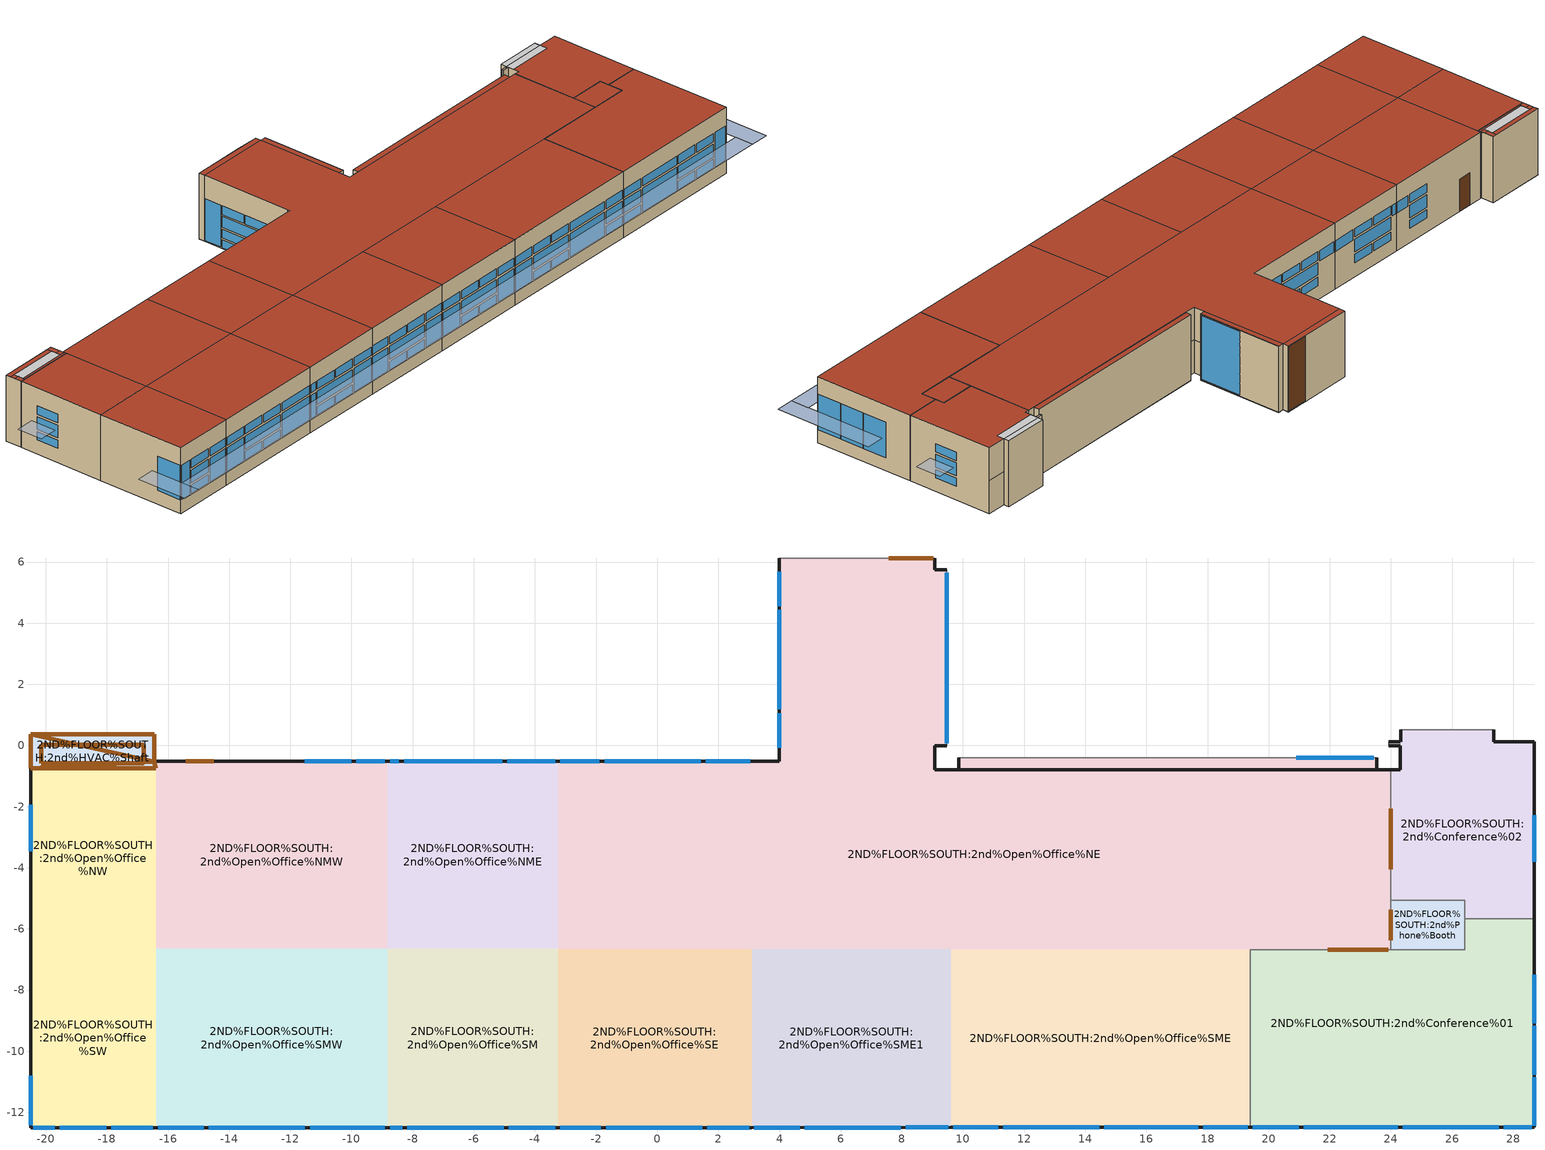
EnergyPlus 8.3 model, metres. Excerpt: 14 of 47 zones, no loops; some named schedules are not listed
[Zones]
2ND%FLOOR%SOUTH:2nd%HVAC%Shaft
 floor to 2nd%Plenvm:2nd%Plenvm%False (6): -16.41,-0.75 -20.49,-0.75 -20.49,0.36 -16.46,0.36 -16.46,-0.52 -16.41,-0.52 z4.78
 wall outside (63): -16.41,-0.52 -16.46,-0.52 -16.46,0.36 -20.49,0.36 -20.49,-0.75 z4.78:9.15
 wall to 2ND%FLOOR%SOUTH:2nd%Open%Office%NW (18): -20.49,-0.75 -16.41,-0.75 z4.78:9.15
 wall to 2ND%FLOOR%SOUTH:2nd%Open%Office%NMW (18): -16.41,-0.75 -16.41,-0.52 z4.78:9.15
 door inside (7): -16.46,-0.53 -20.49,0.36 -16.46,0.36 z4.78; -16.41,-0.75 -20.49,-0.75 -16.46,-0.53 z4.78; -16.46,-0.53 -20.49,-0.75 -20.49,0.36 z4.78; -20.15,-0.59 -16.8,-0.59 -16.8,0.02 -20.15,0.02 z9.15
 ceiling to 3RD%FLOOR%SHAFT:3rd%HVAC%Shaft (5): -20.15,-0.59 -16.8,-0.59 -16.8,0.02 -20.15,0.02 z9.15
 roof outside (roof_69): -16.8,-0.59 -16.46,-0.59 -16.46,-0.28 -16.8,-0.28 z9.15; -20.15,-0.75 -16.41,-0.75 -16.41,-0.59 -20.15,-0.59 z9.15; -20.49,-0.75 -20.15,-0.75 -20.15,-0.28 -20.49,-0.28 z9.15; -20.49,-0.28 -20.15,-0.28 -20.15,0.02 -20.49,0.02 z9.15; -20.49,0.02 -16.8,0.02 -16.8,0.36 -20.49,0.36 z9.15; -16.8,-0.28 -16.46,-0.28 -16.46,0.36 -16.8,0.36 z9.15
2ND%FLOOR%SOUTH:2nd%Open%Office%NE
 floor to 2nd%Plenvm:2nd%Plenvm%False (4): 23.99,-6.68 19.4,-6.68 -3.25,-6.65 -3.25,-0.52 3.99,-0.52 3.99,-0.45 9.08,-0.45 9.08,-0.79 23.99,-0.79 z4.78
 floor to 2nd%Plenvm:2nd%Plenvm%False (67): 23.53,-0.79 9.86,-0.79 9.86,-0.41 23.53,-0.41 z4.78
 floor to 2nd%Plenvm:2nd%Plenvm%North (4): 9.08,-0.45 3.99,-0.45 3.99,5.74 9.08,5.74 z4.78
 floor to 2nd%Plenvm:2nd%Plenvm%North (67): 9.47,-0.01 9.08,-0.01 9.08,5.74 9.47,5.74 z4.78; 9.07,5.74 4,5.74 4,6.13 9.07,6.13 z4.78
 wall outside (21): 9.86,-0.79 9.08,-0.79 9.08,-0.01 / 23.99,-0.79 23.53,-0.79 z4.78:6.96; 9.08,-0.79 9.08,-0.01 / 23.99,-0.79 23.53,-0.79 z6.96:9.14; 23.99,-0.79 9.86,-0.79 z9.14:9.15; 9.86,-0.79 9.08,-0.79 z6.96:9.15
 wall outside (extWall_45): 3.99,5.74 3.99,-0.34 z4.78:9.15
 wall outside (extWall_61): 3.99,-0.34 3.99,-0.52 -3.25,-0.52 z4.78:9.15
 wall outside (67): 9.08,-0.01 9.47,-0.01 / 9.47,5.74 9.08,5.74 / 9.07,5.74 9.07,6.13 / 4,6.13 4,5.74 / 23.53,-0.79 23.53,-0.41 / 9.86,-0.41 9.86,-0.79 z4.78:9.14
 wall to 2ND%FLOOR%SOUTH:2nd%Conference%01 (21): 19.4,-6.68 23.99,-6.68 z4.78:9.15
 wall to 2ND%FLOOR%SOUTH:2nd%Phone%Booth (21): 23.99,-6.68 23.99,-5.07 z4.78:9.15
 wall to 2ND%FLOOR%SOUTH:2nd%Conference%02 (21): 23.99,-5.07 23.99,-0.79 z4.78:9.15
 wall to 2ND%FLOOR%NORTH:2nd%Lobby (21): 9.47,-0.01 9.47,5.74 / 23.53,-0.41 9.86,-0.41 z4.78:9.14
 wall to 2ND%FLOOR%NORTH:2nd%Corridor (21): 9.07,6.13 7.57,6.13 z4.78:9.14
 wall to 2ND%FLOOR%NORTH:2nd%Conference%03 (21): 7.57,6.13 4,6.13 z4.78:9.14
 window (extWin_1001): 3.99,4.43 3.99,2.87 / 3.99,2.74 3.99,1.18 z5.49:6.06; 3.99,4.43 3.99,2.87 / 3.99,2.74 3.99,1.18 z7.04:7.61; 1.42,-0.52 -0.1,-0.52 / -0.27,-0.52 -1.72,-0.52 z5.71:6.26; 1.42,-0.52 -0.1,-0.52 / -0.27,-0.52 -1.72,-0.52 z7.41:7.96; -1.89,-0.52 -3.17,-0.52 z7.27:7.95
 window (extWin_1003): 3.99,4.43 3.99,1.18 z6.19:6.91; 3.99,4.43 3.99,1.18 z4.84:5.36; 3.99,5.68 3.99,4.56 / 3.99,1.05 3.99,-0.07 z4.84:7.61; 3.04,-0.52 1.59,-0.52 z7.27:7.96; 1.42,-0.52 -1.72,-0.52 z6.42:7.24
 window inside (1006): 9.47,0.07 9.47,5.65 z4.87:9.05; 23.44,-0.41 20.9,-0.41 z4.87:7.22
 door inside (25): 21.94,-6.68 23.92,-6.68 / 23.99,-6.38 23.99,-5.37 / 23.99,-4.06 23.99,-2.08 z5.08:7.51
 door inside (7): 9.03,6.13 7.57,6.13 z4.83:9.09
 ceiling to 3RD%FLOOR%LOWER:3rd%Lower%Lobby (67): 9.44,-0.01 9.47,-0.01 9.47,5.74 9.44,5.74 z9.14
 roof outside (roof_69): -3.25,-6.65 19.4,-6.68 23.99,-6.68 23.99,-0.79 9.08,-0.79 9.08,5.74 3.99,5.74 3.99,-0.52 -3.25,-0.52 z9.15
 roof outside (67): 9.08,-0.01 9.44,-0.01 9.44,5.74 9.08,5.74 z9.14; 4,5.74 9.07,5.74 9.07,6.13 4,6.13 z9.14; 9.86,-0.79 23.53,-0.79 23.53,-0.41 9.86,-0.41 z9.14
2ND%FLOOR%SOUTH:2nd%Conference%02
 floor to 2nd%Plenvm:2nd%Plenvm%False (4): 28.69,-5.68 26.41,-5.68 26.41,-5.07 23.99,-5.07 23.99,-0.79 24.31,-0.79 24.31,0.12 28.69,0.12 z4.78
 floor to 2nd%Plenvm:2nd%Plenvm%False (67): 27.37,0.12 24.31,0.12 24.31,0.51 27.37,0.51 z4.78
 wall outside (extWall_61): 28.69,-5.68 28.69,0.12 / 24.31,-0.79 23.99,-0.79 z4.78:9.15; 28.69,0.12 27.37,0.12 z4.78:6.96; 28.69,0.12 27.37,0.12 z6.96:9.14
 wall outside (21): 24.31,-0.01 24.31,-0.79 z4.78:6.96; 24.31,-0.01 24.31,-0.79 z6.96:9.15
 wall outside (67): 27.37,0.12 27.37,0.51 / 24.31,0.51 24.31,0.12 / 24.31,0.11 23.92,0.11 / 23.92,-0.01 24.31,-0.01 z4.78:9.14
 wall to 2ND%FLOOR%SOUTH:2nd%Phone%Booth (21): 23.99,-5.07 26.41,-5.07 26.41,-5.68 z4.78:9.15
 wall to 2ND%FLOOR%SOUTH:2nd%Conference%01 (21): 26.41,-5.68 28.69,-5.68 z4.78:9.15
 wall to 2ND%FLOOR%NORTH:2nd%Lobby (51): 27.37,0.51 24.31,0.51 z4.78:9.14
 wall to 2ND%FLOOR%NORTH:2nd%Lobby (21): 23.92,0.11 23.92,-0.01 z4.78:9.14
 window (extWin_1001): 28.69,-3.81 28.69,-2.28 z7.4:7.95
 window (1002): 28.69,-3.81 28.69,-2.28 z5.69:6.23
 window (extWin_1003): 28.69,-3.81 28.69,-2.28 z6.4:7.24
 ceiling to 3RD%FLOOR%LOWER:3rd%Lower%Lobby (5): 24.31,-0.38 27.35,-0.38 27.35,0.12 24.31,0.12 z9.15
 ceiling to 3RD%FLOOR%LOWER:3rd%Lower%Lobby (67): 24.31,0.12 27.35,0.12 27.35,0.51 24.31,0.51 z9.14
 roof outside (roof_69): 23.99,-5.07 26.41,-5.07 26.41,-5.68 28.69,-5.68 28.69,0.12 27.35,0.12 27.35,-0.38 24.31,-0.38 24.31,-0.79 23.99,-0.79 z9.15
2ND%FLOOR%SOUTH:2nd%Open%Office%SW
 floor to 2nd%Plenvm:2nd%Plenvm%False (4): -16.41,-12.51 -20.49,-12.51 -20.49,-6.63 -16.41,-6.64 z4.78
 wall outside (extWall_61): -20.49,-6.63 -20.49,-12.51 -16.41,-12.51 z4.78:9.15
 window (1002): -19.55,-12.51 -18.02,-12.51 z5.69:6.23
 window (extWin_1001): -19.55,-12.51 -18.02,-12.51 z7.4:7.95
 window (extWin_1003): -19.55,-12.51 -18.02,-12.51 z6.4:7.24; -20.41,-12.51 -19.71,-12.51 / -20.49,-10.81 -20.49,-12.43 z5.69:7.95; -17.85,-12.51 -16.49,-12.51 z7.41:7.95; -17.85,-12.51 -16.49,-12.51 z5.69:7.24
 roof outside (roof_69): -20.49,-12.51 -16.41,-12.51 -16.41,-6.64 -20.49,-6.63 z9.15
2ND%FLOOR%SOUTH:2nd%Open%Office%SMW
 floor to 2nd%Plenvm:2nd%Plenvm%False (4): -8.82,-12.51 -16.41,-12.51 -16.41,-6.64 -8.82,-6.64 z4.78
 wall outside (extWall_61): -16.41,-12.51 -8.82,-12.51 z4.78:9.15
 window (extWin_1001): -14.67,-12.51 -13.18,-12.51 / -13.01,-12.51 -11.52,-12.51 z7.4:7.95
 window (1002): -14.67,-12.51 -13.18,-12.51 / -13.01,-12.51 -11.52,-12.51 z5.69:6.23
 window (extWin_1003): -14.67,-12.51 -11.52,-12.51 z6.4:7.24; -16.32,-12.51 -14.84,-12.51 / -11.36,-12.51 -8.91,-12.51 z7.41:7.95; -16.32,-12.51 -14.84,-12.51 / -11.36,-12.51 -8.91,-12.51 z5.69:7.24
 roof outside (roof_69): -16.41,-12.51 -8.82,-12.51 -8.82,-6.64 -16.41,-6.64 z9.15
2ND%FLOOR%SOUTH:2nd%Open%Office%SM
 floor to 2nd%Plenvm:2nd%Plenvm%False (4): -3.25,-12.5 -8.82,-12.51 -8.82,-6.64 -3.25,-6.65 z4.78
 wall outside (extWall_61): -8.82,-12.51 -3.25,-12.5 z4.78:9.15
 window (extWin_1001): -8.17,-12.51 -6.68,-12.5 / -6.52,-12.5 -5.03,-12.5 z7.4:7.95
 window (1002): -8.17,-12.51 -6.68,-12.5 / -6.52,-12.5 -5.03,-12.5 z5.69:6.23
 window (extWin_1003): -8.17,-12.51 -5.03,-12.5 z6.4:7.24; -8.74,-12.51 -8.34,-12.51 / -4.86,-12.5 -3.33,-12.5 z7.41:7.95; -8.74,-12.51 -8.34,-12.51 / -4.86,-12.5 -3.33,-12.5 z5.69:7.24
 roof outside (roof_69): -8.82,-12.51 -3.25,-12.5 -3.25,-6.65 -8.82,-6.64 z9.15
2ND%FLOOR%SOUTH:2nd%Open%Office%SE
 floor to 2nd%Plenvm:2nd%Plenvm%False (4): 3.09,-12.5 -3.25,-12.5 -3.25,-6.65 3.09,-6.66 z4.78
 wall outside (extWall_61): -3.25,-12.5 3.09,-12.5 z4.78:9.15
 window (extWin_1001): -1.67,-12.5 -0.18,-12.5 / -0.02,-12.5 1.47,-12.5 z7.4:7.95
 window (1002): -1.67,-12.5 -0.18,-12.5 / -0.02,-12.5 1.47,-12.5 z5.69:6.23
 window (extWin_1003): -1.67,-12.5 1.47,-12.5 z6.4:7.24; -3.17,-12.5 -1.84,-12.5 / 1.64,-12.5 3,-12.5 z7.41:7.95; -3.17,-12.5 -1.84,-12.5 / 1.64,-12.5 3,-12.5 z5.69:7.24
 roof outside (roof_69): -3.25,-12.5 3.09,-12.5 3.09,-6.66 -3.25,-6.65 z9.15
2ND%FLOOR%SOUTH:2nd%Open%Office%SME1
 floor to 2nd%Plenvm:2nd%Plenvm%False (4): 9.61,-12.5 3.09,-12.5 3.09,-6.66 9.61,-6.67 z4.78
 wall outside (extWall_61): 3.09,-12.5 9.61,-12.5 z4.78:9.15
 window (extWin_1001): 4.82,-12.5 6.31,-12.5 / 6.48,-12.5 7.97,-12.5 z7.4:7.95
 window (1002): 4.82,-12.5 6.31,-12.5 / 6.48,-12.5 7.97,-12.5 z5.69:6.23
 window (extWin_1003): 4.82,-12.5 7.97,-12.5 z6.4:7.24; 3.17,-12.5 4.66,-12.5 / 8.13,-12.5 9.52,-12.5 z7.41:7.95; 3.17,-12.5 4.66,-12.5 / 8.13,-12.5 9.52,-12.5 z5.69:7.24
 roof outside (roof_69): 3.09,-12.5 9.61,-12.5 9.61,-6.67 3.09,-6.66 z9.15
2ND%FLOOR%SOUTH:2nd%Open%Office%SME
 floor to 2nd%Plenvm:2nd%Plenvm%False (4): 19.4,-12.49 9.61,-12.5 9.61,-6.67 19.4,-6.68 z4.78
 wall outside (extWall_61): 9.61,-12.5 19.4,-12.49 z4.78:9.15
 wall to 2ND%FLOOR%SOUTH:2nd%Conference%01 (21): 19.4,-12.49 19.4,-6.68 z4.78:9.15
 window (extWin_1001): 11.32,-12.49 12.81,-12.49 / 12.97,-12.49 14.46,-12.49 z7.4:7.95; 17.86,-12.49 19.32,-12.49 z7.41:7.95
 window (1002): 11.32,-12.49 12.81,-12.49 / 12.97,-12.49 14.46,-12.49 / 17.86,-12.49 19.32,-12.49 z5.69:6.23
 window (extWin_1003): 11.32,-12.49 14.46,-12.49 / 17.86,-12.49 19.32,-12.49 z6.4:7.24; 14.63,-12.49 17.69,-12.49 z7.4:7.95; 14.63,-12.49 17.69,-12.49 / 9.69,-12.5 11.15,-12.49 z5.69:7.24; 9.69,-12.5 11.15,-12.49 z7.41:7.95
 roof outside (roof_69): 9.61,-12.5 19.4,-12.49 19.4,-6.68 9.61,-6.67 z9.15
2ND%FLOOR%SOUTH:2nd%Conference%01
 floor to 2nd%Plenvm:2nd%Plenvm%False (4): 28.69,-12.48 19.4,-12.49 19.4,-6.68 26.41,-6.68 26.41,-5.68 28.69,-5.68 z4.78
 wall outside (extWall_61): 19.4,-12.49 28.69,-12.48 28.69,-5.68 z4.78:9.15
 wall to 2ND%FLOOR%SOUTH:2nd%Phone%Booth (21): 26.41,-5.68 26.41,-6.68 23.99,-6.68 z4.78:9.15
 window (1007): 24.38,-12.49 25.87,-12.49 / 26.04,-12.49 27.53,-12.48 / 21.15,-12.49 24.22,-12.49 z7.4:7.95; 24.38,-12.49 27.53,-12.48 / 19.49,-12.49 20.99,-12.49 z6.4:7.24; 24.38,-12.49 25.87,-12.49 / 26.04,-12.49 27.53,-12.48 / 19.49,-12.49 20.99,-12.49 z5.69:6.23; 27.69,-12.48 28.6,-12.48 z5.69:7.95; 19.49,-12.49 20.99,-12.49 z7.41:7.95; 21.15,-12.49 24.22,-12.49 z5.69:7.24
 window (extWin_1003): 28.69,-12.44 28.69,-10.85 / 28.69,-10.77 28.69,-9.17 / 28.69,-9.09 28.69,-7.5 z5.64:7.99
 roof outside (roof_69): 19.4,-12.49 28.69,-12.48 28.69,-5.68 26.41,-5.68 26.41,-6.68 19.4,-6.68 z9.15
2ND%FLOOR%SOUTH:2nd%Phone%Booth
 floor to 2nd%Plenvm:2nd%Plenvm%False (4): 26.41,-6.68 23.99,-6.68 23.99,-5.07 26.41,-5.07 z4.78
 roof outside (roof_69): 23.99,-6.68 26.41,-6.68 26.41,-5.07 23.99,-5.07 z9.15
2ND%FLOOR%SOUTH:2nd%Open%Office%NMW
 floor to 2nd%Plenvm:2nd%Plenvm%False (4): -8.82,-6.64 -16.41,-6.64 -16.41,-0.52 -8.82,-0.52 z4.78
 wall outside (extWall_61): -8.82,-0.52 -16.41,-0.52 z4.78:9.15
 window (extWin_1001): -10.01,-0.52 -11.53,-0.52 z7.41:7.96; -10.01,-0.52 -11.53,-0.52 z5.71:6.26; -8.91,-0.52 -9.84,-0.52 z7.26:7.95
 window (extWin_1003): -10.01,-0.52 -11.53,-0.52 z6.42:7.24
 door (57): -14.51,-0.52 -15.42,-0.52 z4.78:6.91
 roof outside (roof_69): -16.41,-6.64 -8.82,-6.64 -8.82,-0.52 -16.41,-0.52 z9.15
2ND%FLOOR%SOUTH:2nd%Open%Office%NME
 floor to 2nd%Plenvm:2nd%Plenvm%False (4): -3.25,-6.65 -8.82,-6.64 -8.82,-0.52 -3.25,-0.52 z4.78
 wall outside (extWall_61): -3.25,-0.52 -8.82,-0.52 z4.78:9.15
 window (extWin_1001): -6.76,-0.52 -8.28,-0.52 / -5.07,-0.52 -6.59,-0.52 z7.41:7.96; -6.76,-0.52 -8.28,-0.52 / -5.07,-0.52 -6.59,-0.52 z5.71:6.26; -8.45,-0.52 -8.74,-0.52 / -3.33,-0.52 -4.9,-0.52 z7.26:7.95
 window (extWin_1003): -5.07,-0.52 -8.28,-0.52 z6.42:7.24
 roof outside (roof_69): -8.82,-6.64 -3.25,-6.65 -3.25,-0.52 -8.82,-0.52 z9.15
2ND%FLOOR%SOUTH:2nd%Open%Office%NW
 floor to 2nd%Plenvm:2nd%Plenvm%False (4): -16.41,-6.64 -20.49,-6.63 -20.49,-0.75 -16.41,-0.75 z4.78
 wall outside (extWall_61): -20.49,-0.75 -20.49,-6.63 z4.78:9.15
 window (extWin_1001): -20.49,-1.93 -20.49,-3.46 z7.42:7.97
 window (1002): -20.49,-1.93 -20.49,-3.46 z5.71:6.26
 window (extWin_1003): -20.49,-1.93 -20.49,-3.46 z6.42:7.25
 roof outside (roof_69): -20.49,-6.63 -16.41,-6.64 -16.41,-0.75 -20.49,-0.75 z9.15
shading: 30.3,-3.88 29.07,-3.88 29.07,-2.2 30.3,-2.2 z7.13; -20.88,-14.13 -22.1,-14.13 -22.11,-10.73 -20.88,-10.73 z7.13; -20.88,-3.54 -22.1,-3.54 -22.1,-1.85 -20.88,-1.85 z7.13; 29.08,-14.1 -20.88,-14.13 -20.88,-12.9 29.08,-12.87 z7.13; 30.31,-14.1 29.08,-14.1 29.07,-7.46 30.3,-7.45 z7.13
[Building]
Building: North Axis {deg}=0; Terrain=Suburbs; Loads Convergence Tolerance Value=0.4; Temperature Convergence Tolerance Value {deltaC}=0.4; Solar Distribution=FullExterior; Maximum Number of Warmup Days=25; Minimum Number of Warmup Days=6
[Site:Location]
Phipps_CSL_Building: Latitude {deg}=40.5; Longitude {deg}=-80.22; Time Zone {hr}=-5; Elevation {m}=373
[SizingPeriod:DesignDay] Day of Month=15; Dry-Bulb Temperature Range Modifier Type=DefaultMultipliers; Humidity Condition Type=Wetbulb; Barometric Pressure {Pa}=96923.6; Wind Direction {deg}=0; Rain Indicator=No; Snow Indicator=No; Solar Model Indicator=ASHRAEClearSky; ASHRAE Clear Sky Optical Depth for Beam Irradiance (taub)=0; ASHRAE Clear Sky Optical Depth for Diffuse Irradiance (taud)=0
Name | Month | Day Type | Maximum Dry-Bulb Temperature {C} | Daily Dry-Bulb Temperature Range {deltaC} | Wetbulb or DewPoint at Maximum Dry-Bulb {C} | Wind Speed {m/s} | Daylight Saving Time Indicator | Sky Clearness
Summer Design Day in Phipps_CSL_Building | 7 | SummerDesignDay | 31.7 | 10.5 | 22.5 | 0 | Yes | 0.98
Winter Design Day in Phipps_CSL_Building | 1 | WinterDesignDay | -16.8 | 0 | -16.8 | 12.7 | No | 0
[Site:GroundTemperature:BuildingSurface]
14, 14, 14, 14, 14, 14, 14, 14, 14, 14, 14, 14
[Site:GroundTemperature:Deep]
14.89, 14.89, 14.89, 14.89, 14.89, 14.89, 14.89, 14.89, 14.89, 14.89, 14.89, 14.89
[Site:GroundReflectance]
0.2, 0.2, 0.2, 0.2, 0.2, 0.2, 0.2, 0.2, 0.2, 0.2, 0.2, 0.2
[Site:GroundReflectance:SnowModifier]
1, 1
[Material] Thermal Absorptance=0.9
Name | Roughness | Thickness {m} | Conductivity {W/m-K} | Density {kg/m3} | Specific Heat {J/kg-K} | Solar Absorptance | Visible Absorptance
3_1_10014 | Rough | 0.003 | 0.06 | 288 | 1380 | 0.7 | 0.7
3_2_10013 | Rough | 0.0381 | 0.38 | 1200 | 1000 | 0.7 | 0.7
5_1_10007 | Rough | 0.1397 | 1.311 | 2240 | 836.8 | 0.7 | 0.7
7_1_400 | Rough | 0.2 | 0.1 | 12 | 840 | 0.7 | 0.7
11_1_10005 | Rough | 0.5 | 0.36 | 1840 | 840 | 0.29 | 0.29
11_2_10006 | MediumRough | 0.0508 | 0.049 | 265 | 836.8 | 0.7 | 0.7
11_3_10007 | Rough | 0.0762 | 1.311 | 2240 | 836.8 | 0.7 | 0.7
11_4_10006 | MediumRough | 0.0254 | 0.049 | 265 | 836.8 | 0.7 | 0.7
11_5_10007 | Rough | 0.2032 | 1.311 | 2240 | 836.8 | 0.7 | 0.7
13_5_10001 | Smooth | 0.0159 | 0.16 | 784.9 | 830 | 0.92 | 0.92
19_1_10004 | Rough | 0.0254 | 0.11 | 544.62 | 1210 | 0.78 | 0.78
15_3_10006 | MediumRough | 0.0787 | 0.049 | 265 | 836.8 | 0.7 | 0.7
15_4_10008 | Smooth | 0.0159 | 0.14 | 784.9 | 830 | 0.92 | 0.92
15_5_10009 | MediumRough | 0.2032 | 0.039 | 48.1 | 1380 | 0.7 | 0.7
17_1_10001 | Smooth | 0.0254 | 0.16 | 784.9 | 830 | 0.92 | 0.92
17_2_10002 | Rough | 0.0254 | 0.063 | 240 | 1260 | 0.6 | 0.6
21_2_10002 | Rough | 0.0762 | 0.063 | 240 | 1260 | 0.6 | 0.6
25_1_108 | Rough | 0.035 | 0.19 | 700 | 2390 | 0.5 | 0.5
47_6_10010 | Smooth | 0.019 | 0.12 | 544 | 1210 | 0.92 | 0.92
51_1_10017 | Rough | 0.0254 | 0.14 | 650 | 2000 | 0.7 | 0.7
51_2_10012 | Rough | 0.0762 | 0.03 | 43 | 1210 | 0.7 | 0.7
51_3_10001 | Smooth | 0.015 | 0.16 | 784.9 | 830 | 0.92 | 0.92
51_5_10009 | MediumRough | 0.101 | 0.039 | 48.1 | 1380 | 0.7 | 0.7
51_6_10007 | Rough | 0.139 | 1.311 | 2240 | 836.8 | 0.7 | 0.7
55_3_10007 | Rough | 0.4572 | 1.311 | 2240 | 836.8 | 0.7 | 0.7
69_2_10018 | Rough | 0.05 | 0.15 | 25 | 1200 | 0.7 | 0.7
69_3_10012 | Rough | 0.203 | 0.03 | 43 | 1210 | 0.7 | 0.7
73_1_10020 | Rough | 0.05 | 0.85 | 1650 | 840 | 0.6 | 0.6
73_2_10019 | Rough | 0.152 | 1.18 | 1270 | 1000 | 0.7 | 0.7
[Material:NoMass] Roughness=Rough; Thermal Absorptance=0.9; Solar Absorptance=0.7; Visible Absorptance=0.7
Name | Thermal Resistance {m2-K/W}
18_RVAL_2; 51_RVAL_4; 61_RVAL_2; 63_RVAL_2 | 0.15
45_RVAL_4 | 0.18
67_RVAL_1 | 999
[Material:RoofVegetation]
69_1_10024: Height of Plants {m}=0.1; Leaf Area Index=5; Leaf Reflectivity=0.22; Leaf Emissivity=0.95; Minimum Stomatal Resistance {s/m}=100; Soil Layer=Green Roof Soil; Roughness=Rough; Thickness {m}=0.203; Conductivity of Dry Soil {W/m-K}=0.99; Density of Dry Soil {kg/m3}=1270; Specific Heat of Dry Soil {J/kg-K}=1000; Thermal Absorptance=0.9; Solar Absorptance=0.7; Visible Absorptance=0.7; Saturation Volumetric Moisture Content of the Soil Layer=0.5; Residual Volumetric Moisture Content of the Soil Layer=0.01; Initial Volumetric Moisture Content of the Soil Layer=0.15
[WindowMaterial:Glazing] Optical Data Type=SpectralAverage; Infrared Transmittance at Normal Incidence=0; Dirt Correction Factor for Solar and Visible Transmittance=1
Name | Thickness {m} | Solar Transmittance at Normal Incidence | Front Side Solar Reflectance at Normal Incidence | Back Side Solar Reflectance at Normal Incidence | Visible Transmittance at Normal Incidence | Front Side Visible Reflectance at Normal Incidence | Back Side Visible Reflectance at Normal Incidence | Front Side Infrared Hemispherical Emissivity | Back Side Infrared Hemispherical Emissivity | Conductivity {W/m-K}
2 | 0.003 | 0.837 | 0.075 | 0.075 | 0.898 | 0.081 | 0.081 | 0.84 | 0.84 | 0.9
38 | 0.003 | 0.74 | 0.09 | 0.1 | 0.82 | 0.11 | 0.12 | 0.84 | 0.2 | 0.9
40 | 0.003 | 0.63 | 0.19 | 0.22 | 0.85 | 0.056 | 0.079 | 0.84 | 0.1 | 0.9
49 | 0.00051 | 0.656 | 0.249 | 0.227 | 0.868 | 0.064 | 0.06 | 0.136 | 0.72 | 0.14
[WindowMaterial:Gas]
Name | Gas Type | Thickness {m}
1002 | Air | 0.013
1005 | Krypton | 0.003
1007 | Krypton | 0.008
1024 | Krypton | 0.02
[Construction]
4: 3_2_10013, 3_1_10014
5; 6: 5_1_10007
7: 7_1_400
extWall_61: 19_1_10004, 61_RVAL_2, 15_3_10006, 15_4_10008, 15_5_10009, 13_5_10001
18: 13_5_10001, 18_RVAL_2, 17_2_10002, 17_1_10001
21: 13_5_10001, 21_2_10002, 13_5_10001
25: 25_1_108
extWall_45: 11_3_10007, 11_4_10006, 11_5_10007, 45_RVAL_4, 13_5_10001
51: 51_1_10017, 51_2_10012, 51_3_10001, 51_RVAL_4, 51_5_10009, 51_6_10007
57: 11_1_10005, 11_2_10006, 55_3_10007, 21_2_10002, 13_5_10001
63: 19_1_10004, 63_RVAL_2, 15_3_10006, 15_4_10008, 15_5_10009, 47_6_10010
67: 67_RVAL_1
roof_69: 69_1_10024, 69_2_10018, 69_3_10012, 51_6_10007
73: 73_1_10020, 73_2_10019, 69_2_10018, 69_3_10012, 51_6_10007
extWin_1001; 1002: 2, 1007, 49, 1005, 49, 1007, 2
extWin_1003; 1006: 40, 1024, 2
1007: 38, 1002, 2
[WindowProperty:FrameAndDivider] Frame Outside Projection {m}=0; Frame Inside Projection {m}=0; Frame Conductance {W/m2-K}=9.5; Ratio of Frame-Edge Glass Conductance to Center-Of-Glass Conductance=1; Frame Solar Absorptance=0.5; Frame Visible Absorptance=0.5; Frame Thermal Hemispherical Emissivity=0.9; Divider Type=DividedLite; Divider Outside Projection {m}=0; Divider Inside Projection {m}=0; Ratio of Divider-Edge Glass Conductance to Center-Of-Glass Conductance=1; Divider Thermal Hemispherical Emissivity=0.9; Outside Reveal Solar Absorptance=0.5; Inside Sill Depth {m}=0; Inside Sill Solar Absorptance=0.5; Inside Reveal Depth {m}=0; Inside Reveal Solar Absorptance=0.5
Name | Frame Width {m} | Divider Width {m} | Number of Horizontal Dividers | Number of Vertical Dividers | Divider Conductance {W/m2-K} | Divider Solar Absorptance | Divider Visible Absorptance
4 | 0.04 | 0.02 | 1 | 1 | 9.5 | 0.5 | 0.5
5 | 0.0635 | 0 | 0 | 0 | 0 | 0 | 0
6 | 0.0625 | 0 | 0 | 0 | 0 | 0 | 0
[Zone] Type=1; Multiplier=1; Ceiling Height {m}=Autocalculate; Floor Area {m2}=autocalculate; Zone Inside Convection Algorithm=TARP
Name | Volume {m3}
2ND%FLOOR%SOUTH:2nd%HVAC%Shaft | 18.9821
2ND%FLOOR%SOUTH:2nd%Open%Office%NE | 885.768
2ND%FLOOR%SOUTH:2nd%Conference%02 | 115.595
2ND%FLOOR%SOUTH:2nd%Open%Office%SW | 103.86
2ND%FLOOR%SOUTH:2nd%Open%Office%SMW | 192.615
2ND%FLOOR%SOUTH:2nd%Open%Office%SM | 141.175
2ND%FLOOR%SOUTH:2nd%Open%Office%SE | 160.363
2ND%FLOOR%SOUTH:2nd%Conference%01 | 243.261
2ND%FLOOR%SOUTH:2nd%Phone%Booth | 16.8982
2ND%FLOOR%SOUTH:2nd%Open%Office%NMW | 200.774
2ND%FLOOR%SOUTH:2nd%Open%Office%NME | 147.626
2ND%FLOOR%SOUTH:2nd%Open%Office%NW | 103.965
2ND%FLOOR%SOUTH:2nd%Open%Office%SME1 | 164.526
2ND%FLOOR%SOUTH:2nd%Open%Office%SME | 246.753
[InternalMass] Construction=73
Name | Zone | Surface Area {m2}
2ND%FLOOR%SOUTH:2nd%Open%Office%NE Internal mass | 2ND%FLOOR%SOUTH:2nd%Open%Office%NE | 29.4724
2ND%FLOOR%SOUTH:2nd%Open%Office%SME Internal mass | 2ND%FLOOR%SOUTH:2nd%Open%Office%SME | 47.3355
[RoomAirModelType] Room-Air Modeling Type=UnderFloorAirDistributionExterior; Air Temperature Coupling Strategy=Direct
Name | Zone
2ND%FLOOR%SOUTH:2nd%Conference%02 Air Model | 2ND%FLOOR%SOUTH:2nd%Conference%02
2ND%FLOOR%SOUTH:2nd%Conference%01 Air Model | 2ND%FLOOR%SOUTH:2nd%Conference%01
2ND%FLOOR%SOUTH:2nd%Open%Office%NE Air Model | 2ND%FLOOR%SOUTH:2nd%Open%Office%NE
2ND%FLOOR%SOUTH:2nd%Open%Office%NME Air Model | 2ND%FLOOR%SOUTH:2nd%Open%Office%NME
2ND%FLOOR%SOUTH:2nd%Open%Office%NMW Air Model | 2ND%FLOOR%SOUTH:2nd%Open%Office%NMW
2ND%FLOOR%SOUTH:2nd%Open%Office%NW Air Model | 2ND%FLOOR%SOUTH:2nd%Open%Office%NW
2ND%FLOOR%SOUTH:2nd%Open%Office%SE Air Model | 2ND%FLOOR%SOUTH:2nd%Open%Office%SE
2ND%FLOOR%SOUTH:2nd%Open%Office%SME Air Model | 2ND%FLOOR%SOUTH:2nd%Open%Office%SME
2ND%FLOOR%SOUTH:2nd%Open%Office%SM Air Model | 2ND%FLOOR%SOUTH:2nd%Open%Office%SM
2ND%FLOOR%SOUTH:2nd%Open%Office%SMW Air Model | 2ND%FLOOR%SOUTH:2nd%Open%Office%SMW
2ND%FLOOR%SOUTH:2nd%Open%Office%SW Air Model | 2ND%FLOOR%SOUTH:2nd%Open%Office%SW
2ND%FLOOR%SOUTH:2nd%Open%Office%SME1 Air Model | 2ND%FLOOR%SOUTH:2nd%Open%Office%SME1
[RoomAirSettings:UnderFloorAirDistributionExterior] Number of Diffusers per Zone=autocalculate; Power per Plume {W}=autocalculate; Design Effective Area of Diffuser {m2}=autocalculate; Diffuser Slot Angle from Vertical {deg}=15; Thermostat Height {m}=1.2; Comfort Height {m}=1.1; Temperature Difference Threshold for Reporting {deltaC}=0.4; Floor Diffuser Type=LinearBarGrille; Transition Height {m}=1.7; Coefficient A in formula Kc = A*Gamma**B + C + D*Gamma + E*Gamma**2=autocalculate; Coefficient B in formula Kc = A*Gamma**B + C + D*Gamma + E*Gamma**2=autocalculate; Coefficient C in formula Kc = A*Gamma**B + C + D*Gamma + E*Gamma**2=autocalculate; Coefficient D in formula Kc = A*Gamma**B + C + D*Gamma + E*Gamma**2=autocalculate; Coefficient E in formula Kc = A*Gamma**B + C + D*Gamma + E*Gamma**2=autocalculate
2ND%FLOOR%SOUTH:2nd%Conference%02; 2ND%FLOOR%SOUTH:2nd%Conference%01; 2ND%FLOOR%SOUTH:2nd%Open%Office%NE; 2ND%FLOOR%SOUTH:2nd%Open%Office%NME; 2ND%FLOOR%SOUTH:2nd%Open%Office%NMW; 2ND%FLOOR%SOUTH:2nd%Open%Office%NW; 2ND%FLOOR%SOUTH:2nd%Open%Office%SE; 2ND%FLOOR%SOUTH:2nd%Open%Office%SME; 2ND%FLOOR%SOUTH:2nd%Open%Office%SM; 2ND%FLOOR%SOUTH:2nd%Open%Office%SMW; 2ND%FLOOR%SOUTH:2nd%Open%Office%SW; 2ND%FLOOR%SOUTH:2nd%Open%Office%SME1
[People] Number of People Calculation Method=People; Fraction Radiant=0.3; Sensible Heat Fraction=AUTOCALCULATE; Activity Level Schedule=Activity Schedule; Carbon Dioxide Generation Rate {m3/s-W}=3.82E-8; Enable ASHRAE 55 Comfort Warnings=No; Mean Radiant Temperature Calculation Type=ZoneAveraged; Work Efficiency Schedule=Work efficiency; Clothing Insulation Calculation Method=ClothingInsulationSchedule; Clothing Insulation Schedule=Clothing Schedule; Air Velocity Schedule=AirVelocitySchedule
Name | Zone or ZoneList | Number of People Schedule | Number of People
People 2ND%FLOOR%SOUTH:2nd%HVAC%Shaft | 2ND%FLOOR%SOUTH:2nd%HVAC%Shaft | alwaysZero | 0
People 2ND%FLOOR%SOUTH:2nd%Open%Office%NE | 2ND%FLOOR%SOUTH:2nd%Open%Office%NE | researchOpenPeople | 2.04644
People 2ND%FLOOR%SOUTH:2nd%Conference%02 | 2ND%FLOOR%SOUTH:2nd%Conference%02 | researchOpenPeople | 0.801198
People 2ND%FLOOR%SOUTH:2nd%Open%Office%SW | 2ND%FLOOR%SOUTH:2nd%Open%Office%SW | researchOpenPeople | 0.240034
People 2ND%FLOOR%SOUTH:2nd%Open%Office%SMW | 2ND%FLOOR%SOUTH:2nd%Open%Office%SMW | researchOpenPeople | 0.445158
People 2ND%FLOOR%SOUTH:2nd%Open%Office%SM | 2ND%FLOOR%SOUTH:2nd%Open%Office%SM | researchOpenPeople | 0.326272
People 2ND%FLOOR%SOUTH:2nd%Open%Office%SE | 2ND%FLOOR%SOUTH:2nd%Open%Office%SE | researchOpenPeople | 0.370618
People 2ND%FLOOR%SOUTH:2nd%Open%Office%SME | 2ND%FLOOR%SOUTH:2nd%Open%Office%SME | researchOpenPeople | 0.570276
People 2ND%FLOOR%SOUTH:2nd%Conference%01 | 2ND%FLOOR%SOUTH:2nd%Conference%01 | researchOpenPeople | 1.68662
People 2ND%FLOOR%SOUTH:2nd%Phone%Booth | 2ND%FLOOR%SOUTH:2nd%Phone%Booth | alwaysZero | 0.039054
People 2ND%FLOOR%SOUTH:2nd%Open%Office%NMW | 2ND%FLOOR%SOUTH:2nd%Open%Office%NMW | researchOpenPeople | 0.464014
People 2ND%FLOOR%SOUTH:2nd%Open%Office%NME | 2ND%FLOOR%SOUTH:2nd%Open%Office%NME | researchOpenPeople | 0.341181
People 2ND%FLOOR%SOUTH:2nd%Open%Office%NW | 2ND%FLOOR%SOUTH:2nd%Open%Office%NW | researchOpenPeople | 0.240276
People 2ND%FLOOR%SOUTH:2nd%Open%Office%SME1 | 2ND%FLOOR%SOUTH:2nd%Open%Office%SME1 | researchOpenPeople | 0.380239
[Lights] Design Level Calculation Method=Watts/Area; Return Air Fraction=0; Fraction Radiant=0.42; Fraction Visible=0.18; Fraction Replaceable=1
Name | Zone or ZoneList | Schedule | Lighting Level {W} | Watts per Zone Floor Area {W/m2}
2ND%FLOOR%SOUTH:2nd%Open%Office%NE General lighting | 2ND%FLOOR%SOUTH:2nd%Open%Office%NE | pythonInteriorLighting | 2455.73 | 4.652
2ND%FLOOR%SOUTH:2nd%Conference%02 General lighting | 2ND%FLOOR%SOUTH:2nd%Conference%02 | weekdayOn | 400.599 | 5.478
2ND%FLOOR%SOUTH:2nd%Open%Office%SW General lighting | 2ND%FLOOR%SOUTH:2nd%Open%Office%SW | pythonInteriorLighting | 288.0408 | 4.652
2ND%FLOOR%SOUTH:2nd%Open%Office%SMW General lighting | 2ND%FLOOR%SOUTH:2nd%Open%Office%SMW | pythonInteriorLighting | 534.1896 | 4.652
2ND%FLOOR%SOUTH:2nd%Open%Office%SM General lighting | 2ND%FLOOR%SOUTH:2nd%Open%Office%SM | pythonInteriorLighting | 391.5264 | 4.652
2ND%FLOOR%SOUTH:2nd%Open%Office%SE General lighting | 2ND%FLOOR%SOUTH:2nd%Open%Office%SE | pythonInteriorLighting | 444.7416 | 4.652
2ND%FLOOR%SOUTH:2nd%Open%Office%SME General lighting | 2ND%FLOOR%SOUTH:2nd%Open%Office%SME | pythonInteriorLighting | 684.3312 | 4.652
2ND%FLOOR%SOUTH:2nd%Conference%01 General lighting | 2ND%FLOOR%SOUTH:2nd%Conference%01 | weekdayOn | 843.309 | 5.478
2ND%FLOOR%SOUTH:2nd%Phone%Booth General lighting | 2ND%FLOOR%SOUTH:2nd%Phone%Booth | 1096 | 54.6756 | 5.203
2ND%FLOOR%SOUTH:2nd%Open%Office%NMW General lighting | 2ND%FLOOR%SOUTH:2nd%Open%Office%NMW | pythonInteriorLighting | 556.8168 | 4.652
2ND%FLOOR%SOUTH:2nd%Open%Office%NME General lighting | 2ND%FLOOR%SOUTH:2nd%Open%Office%NME | pythonInteriorLighting | 409.4172 | 4.652
2ND%FLOOR%SOUTH:2nd%Open%Office%NW General lighting | 2ND%FLOOR%SOUTH:2nd%Open%Office%NW | pythonInteriorLighting | 288.3312 | 4.652
2ND%FLOOR%SOUTH:2nd%Open%Office%SME1 General lighting | 2ND%FLOOR%SOUTH:2nd%Open%Office%SME1 | pythonInteriorLighting | 456.2868 | 4.652
[ElectricEquipment] Schedule=pythonInteriorEquipment; Design Level Calculation Method=Watts/Area; Fraction Latent=0; Fraction Radiant=0.2; Fraction Lost=0
Name | Zone or ZoneList | Design Level {W} | Watts per Zone Floor Area {W/m2}
2ND%FLOOR%SOUTH:2nd%Open%Office%NE Equipment 1 | 2ND%FLOOR%SOUTH:2nd%Open%Office%NE | 3683.59 | 5.267
2ND%FLOOR%SOUTH:2nd%Conference%02 Equipment 1 | 2ND%FLOOR%SOUTH:2nd%Conference%02 | 293.7726 | 3.318
2ND%FLOOR%SOUTH:2nd%Open%Office%SW Equipment 1 | 2ND%FLOOR%SOUTH:2nd%Open%Office%SW | 432.0612 | 5.267
2ND%FLOOR%SOUTH:2nd%Open%Office%SMW Equipment 1 | 2ND%FLOOR%SOUTH:2nd%Open%Office%SMW | 801.2844 | 5.267
2ND%FLOOR%SOUTH:2nd%Open%Office%SM Equipment 1 | 2ND%FLOOR%SOUTH:2nd%Open%Office%SM | 587.2896 | 5.267
2ND%FLOOR%SOUTH:2nd%Open%Office%SE Equipment 1 | 2ND%FLOOR%SOUTH:2nd%Open%Office%SE | 667.1124 | 5.267
2ND%FLOOR%SOUTH:2nd%Open%Office%SME Equipment 1 | 2ND%FLOOR%SOUTH:2nd%Open%Office%SME | 1026.5 | 5.267
2ND%FLOOR%SOUTH:2nd%Conference%01 Equipment 1 | 2ND%FLOOR%SOUTH:2nd%Conference%01 | 618.4266 | 3.318
2ND%FLOOR%SOUTH:2nd%Open%Office%NMW Equipment 1 | 2ND%FLOOR%SOUTH:2nd%Open%Office%NMW | 835.2252 | 5.267
2ND%FLOOR%SOUTH:2nd%Open%Office%NME Equipment 1 | 2ND%FLOOR%SOUTH:2nd%Open%Office%NME | 614.1258 | 5.267
2ND%FLOOR%SOUTH:2nd%Open%Office%NW Equipment 1 | 2ND%FLOOR%SOUTH:2nd%Open%Office%NW | 432.4968 | 5.267
2ND%FLOOR%SOUTH:2nd%Open%Office%SME1 Equipment 1 | 2ND%FLOOR%SOUTH:2nd%Open%Office%SME1 | 684.4302 | 5.267
[Daylighting:Controls] Total Daylighting Reference Points=1; Z-Coordinate of First Reference Point {m}=5.578; Z-Coordinate of Second Reference Point {m}=0.8; Fraction of Zone Controlled by First Reference Point=1; Fraction of Zone Controlled by Second Reference Point=0; Illuminance Setpoint at Second Reference Point {lux}=300; Lighting Control Type=1; Glare Calculation Azimuth Angle of View Direction Clockwise from Zone y-Axis {deg}=0; Maximum Allowable Discomfort Glare Index=22; Minimum Input Power Fraction for Continuous Dimming Control=0.1; Minimum Light Output Fraction for Continuous Dimming Control=0.1; Number of Stepped Control Steps=0; Probability Lighting will be Reset When Needed in Manual Stepped Control=1
Name | X-Coordinate of First Reference Point {m} | Y-Coordinate of First Reference Point {m} | Illuminance Setpoint at First Reference Point {lux}
2ND%FLOOR%SOUTH:2nd%Open%Office%NE | 14.49 | -3.235 | 500
2ND%FLOOR%SOUTH:2nd%Conference%02 | 26.998 | -1.974 | 300
2ND%FLOOR%SOUTH:2nd%Open%Office%SW | -17.949 | -9.071 | 500
2ND%FLOOR%SOUTH:2nd%Open%Office%SMW | -12.114 | -9.073 | 500
2ND%FLOOR%SOUTH:2nd%Open%Office%SM | -5.536 | -9.075 | 500
2ND%FLOOR%SOUTH:2nd%Open%Office%SE | 0.419 | -9.077 | 500
2ND%FLOOR%SOUTH:2nd%Conference%01 | 23.407 | -9.083 | 300
2ND%FLOOR%SOUTH:2nd%Phone%Booth | 25.7 | -5.372 | 500
2ND%FLOOR%SOUTH:2nd%Open%Office%NMW | -12.114 | -3.084 | 500
2ND%FLOOR%SOUTH:2nd%Open%Office%NME | -5.536 | -3.087 | 500
2ND%FLOOR%SOUTH:2nd%Open%Office%NW | -17.949 | -3.192 | 500
2ND%FLOOR%SOUTH:2nd%Open%Office%SME1 | 6.847 | -9.078 | 500
2ND%FLOOR%SOUTH:2nd%Open%Office%SME | 15.004 | -9.08 | 500
[ZoneInfiltration:DesignFlowRate] Schedule=On; Design Flow Rate Calculation Method=Flow/zone; Constant Term Coefficient=1; Temperature Term Coefficient=0; Velocity Term Coefficient=0; Velocity Squared Term Coefficient=0
Name | Zone or ZoneList | Design Flow Rate {m3/s}
2ND%FLOOR%SOUTH:2nd%HVAC%Shaft Infiltration | 2ND%FLOOR%SOUTH:2nd%HVAC%Shaft | 0.001582
2ND%FLOOR%SOUTH:2nd%Open%Office%NE Infiltration | 2ND%FLOOR%SOUTH:2nd%Open%Office%NE | 0.073814
2ND%FLOOR%SOUTH:2nd%Conference%02 Infiltration | 2ND%FLOOR%SOUTH:2nd%Conference%02 | 0.009633
2ND%FLOOR%SOUTH:2nd%Open%Office%SW Infiltration | 2ND%FLOOR%SOUTH:2nd%Open%Office%SW | 0.008655
2ND%FLOOR%SOUTH:2nd%Open%Office%SMW Infiltration | 2ND%FLOOR%SOUTH:2nd%Open%Office%SMW | 0.016051
2ND%FLOOR%SOUTH:2nd%Open%Office%SM Infiltration | 2ND%FLOOR%SOUTH:2nd%Open%Office%SM | 0.011765
2ND%FLOOR%SOUTH:2nd%Open%Office%SE Infiltration | 2ND%FLOOR%SOUTH:2nd%Open%Office%SE | 0.013364
2ND%FLOOR%SOUTH:2nd%Conference%01 Infiltration | 2ND%FLOOR%SOUTH:2nd%Conference%01 | 0.020272
2ND%FLOOR%SOUTH:2nd%Phone%Booth Infiltration | 2ND%FLOOR%SOUTH:2nd%Phone%Booth | 0.001408
2ND%FLOOR%SOUTH:2nd%Open%Office%NMW Infiltration | 2ND%FLOOR%SOUTH:2nd%Open%Office%NMW | 0.016731
2ND%FLOOR%SOUTH:2nd%Open%Office%NME Infiltration | 2ND%FLOOR%SOUTH:2nd%Open%Office%NME | 0.012302
2ND%FLOOR%SOUTH:2nd%Open%Office%NW Infiltration | 2ND%FLOOR%SOUTH:2nd%Open%Office%NW | 0.008664
2ND%FLOOR%SOUTH:2nd%Open%Office%SME1 Infiltration | 2ND%FLOOR%SOUTH:2nd%Open%Office%SME1 | 0.01371
2ND%FLOOR%SOUTH:2nd%Open%Office%SME Infiltration | 2ND%FLOOR%SOUTH:2nd%Open%Office%SME | 0.020563
[Exterior:Lights]
Exterior Facade Lighting: Schedule=calibratedExteriorLighting; Design Level {W}=2560; Control Option=ScheduleNameOnly
[Exterior:FuelEquipment]
ExteriorEquipment: Fuel Use Type=Electricity; Schedule=calibratedExteriorEquipment; Design Level {W}=1134.8
[GroundHeatExchanger:Vertical]
Vertical Ground Heat Exchanger_1: Design Flow Rate {m3/s}=0.0028; Number of Bore Holes=14; Bore Hole Length {m}=155.45; Bore Hole Radius {m}=0.073; Ground Thermal Conductivity {W/m-K}=2.86; Ground Thermal Heat Capacity {J/m3-K}=2250000; Ground Temperature {C}=12.7; Grout Thermal Conductivity {W/m-K}=0.692626; Pipe Thermal Conductivity {W/m-K}=0.391312; Pipe Out Diameter {m}=0.0266667; U-Tube Distance {m}=0.0253977; Pipe Thickness {m}=0.00241285; Maximum Length of Simulation=2; G-Function Reference Ratio=0.0005; Number of Data Pairs of the G Function=35; G-Function Ln(T/Ts) Value 1=-15.2996; G-Function G Value 1=-0.348322; G-Function Ln(T/Ts) Value 2=-14.201; G-Function G Value 2=0.022208; G-Function Ln(T/Ts) Value 3=-13.2202; G-Function G Value 3=0.412345; G-Function Ln(T/Ts) Value 4=-12.2086; G-Function G Value 4=0.867498; G-Function Ln(T/Ts) Value 5=-11.1888; G-Function G Value 5=1.357839; G-Function Ln(T/Ts) Value 6=-10.1816; G-Function G Value 6=1.852024; G-Function Ln(T/Ts) Value 7=-9.1815; G-Function G Value 7=2.345656; G-Function Ln(T/Ts) Value 8=-8.6809; G-Function G Value 8=2.593958; G-Function Ln(T/Ts) Value 9=-8.5; G-Function G Value 9=2.679; G-Function Ln(T/Ts) Value 10=-7.8; G-Function G Value 10=3.023; G-Function Ln(T/Ts) Value 11=-7.2; G-Function G Value 11=3.32; G-Function Ln(T/Ts) Value 12=-6.5; G-Function G Value 12=3.681; G-Function Ln(T/Ts) Value 13=-5.9; G-Function G Value 13=4.071; G-Function Ln(T/Ts) Value 14=-5.2; G-Function G Value 14=4.828; G-Function Ln(T/Ts) Value 15=-4.5; G-Function G Value 15=6.253; G-Function Ln(T/Ts) Value 16=-3.963; G-Function G Value 16=7.894; G-Function Ln(T/Ts) Value 17=-3.27; G-Function G Value 17=11.82; G-Function Ln(T/Ts) Value 18=-2.864; G-Function G Value 18=15.117; G-Function Ln(T/Ts) Value 19=-2.577; G-Function G Value 19=18.006; G-Function Ln(T/Ts) Value 20=-2.171; G-Function G Value 20=22.887; G-Function Ln(T/Ts) Value 21=-1.884; G-Function G Value 21=26.924; G-Function Ln(T/Ts) Value 22=-1.191; G-Function G Value 22=38.004; G-Function Ln(T/Ts) Value 23=-0.497; G-Function G Value 23=49.919; G-Function Ln(T/Ts) Value 24=-0.274; G-Function G Value 24=53.407; G-Function Ln(T/Ts) Value 25=-0.051; G-Function G Value 25=56.632; G-Function Ln(T/Ts) Value 26=0.196; G-Function G Value 26=59.825; G-Function Ln(T/Ts) Value 27=0.419; G-Function G Value 27=62.349; G-Function Ln(T/Ts) Value 28=0.642; G-Function G Value 28=64.524; G-Function Ln(T/Ts) Value 29=0.873; G-Function G Value 29=66.412; G-Function Ln(T/Ts) Value 30=1.112; G-Function G Value 30=67.993; G-Function Ln(T/Ts) Value 31=1.335; G-Function G Value 31=69.162; G-Function Ln(T/Ts) Value 32=1.679; G-Function G Value 32=70.476; G-Function Ln(T/Ts) Value 33=2.028; G-Function G Value 33=71.361; G-Function Ln(T/Ts) Value 34=2.275; G-Function G Value 34=71.79; G-Function Ln(T/Ts) Value 35=3.003; G-Function G Value 35=72.511
[Schedule:Compact]
On: Through: 12/31, For: AllDays, Until: 24:00, 1
alwaysZero: Through: 12/31, For: AllDays, Until: 24:00, 0
1096: Through: 31 Dec, For: Weekdays SummerDesignDay, Until: 07:00, 0, Until: 19:00, 1, Until: 24:00, 0, For: Weekends, Until: 24:00, 0, For: Holidays, Until: 24:00, 0, For: WinterDesignDay AllOtherDays, Until: 24:00, 0
weekdayOn: Through: 31 Dec, For: Weekdays SummerDesignDay, Until: 09:00, 0, Until: 17:00, 1, Until: 24:00, 0, For: Weekends, Until: 24:00, 0, For: Holidays, Until: 24:00, 0, For: WinterDesignDay AllOtherDays, Until: 24:00, 0
pythonInteriorLighting: Through: 4/1, For: Weekdays SummerDesignDay WinterDesignDay, Until: 09:00, .03125, Until: 15:00, .6, Until: 19:00, .4, Until: 23:00, .2, Until: 24:00, .14, For: AllOtherDays, Until: 09:00, .03125, Until: 16:00, .45, Until: 19:00, .4, Until: 23:00, .35, Until: 24:00, .2, Through: 9/30, For: Weekdays SummerDesignDay, Until: 08:00, .03125, Until: 09:00, .4, Until: 19:00, .9, Until: 21:00, .45, Until: 22:00, .45, Until: 23:00, .368, Until: 24:00, .09375, For: AllOtherDays, Until: 09:00, .03125, Until: 16:00, .6, Until: 19:00, .2, Until: 23:00, .12, Until: 24:00, .11, Through: 12/31, For: Weekdays SummerDesignDay WinterDesignDay, Until: 09:00, .03125, Until: 15:00, .6, Until: 19:00, .4, Until: 23:00, .2, Until: 24:00, .14, For: AllOtherDays, Until: 09:00, .03125, Until: 16:00, .45, Until: 19:00, .4, Until: 23:00, .35, Until: 24:00, .2
calibratedExteriorEquipment: Through: 3/1, For: Alldays, Until: 01:00, 0, Until: 17:00, .058566, Until: 24:00, .098586, Through: 5/1, For: Alldays, Until: 01:00, 0, Until: 17:00, .131516, Until: 24:00, .236985, Through: 6/1, For: Alldays, Until: 01:00, 0, Until: 17:00, .153093, Until: 24:00, .255154, Through: 7/1, For: Alldays, Until: 01:00, 0, Until: 17:00, .096582, Until: 24:00, .16097, Through: 8/1, For: Alldays, Until: 01:00, 0, Until: 17:00, .357559, Until: 24:00, .595931, Through: 9/1, For: Alldays, Until: 01:00, 0, Until: 17:00, .206521, Until: 24:00, .344202, Through: 10/1, For: Alldays, Until: 01:00, 0, Until: 17:00, .377081, Until: 24:00, .628468, Through: 11/1, For: Alldays, Until: 01:00, 0, Until: 17:00, .488047, Until: 24:00, .813412, Through: 12/1, For: Alldays, Until: 01:00, 0, Until: 17:00, .422289, Until: 24:00, .703815, Through: 12/31, For: Alldays, Until: 01:00, 0, Until: 17:00, .313378, Until: 24:00, .522296
calibratedExteriorLighting: Through: 2/1, For: Alldays, Until: 09:00, .143997, Until: 18:00, 0, Until: 19:00, .882763, Until: 23:00, .845141, Until: 24:00, .444511, Through: 3/1, For: Alldays, Until: 09:00, .119946, Until: 18:00, 0, Until: 19:00, .73532, Until: 23:00, .703982, Until: 24:00, .370268, Through: 4/1, For: Alldays, Until: 09:00, .105, Until: 18:00, 0, Until: 19:00, .646, Until: 23:00, .619, Until: 24:00, .326, Through: 5/1, For: Alldays, Until: 09:00, .083, Until: 18:00, 0, Until: 19:00, .508, Until: 23:00, .487, Until: 24:00, .256, Through: 6/1, For: Alldays, Until: 09:00, .072, Until: 18:00, 0, Until: 19:00, .444, Until: 23:00, .425, Until: 24:00, .224, Through: 7/1, For: Alldays, Until: 09:00, .055, Until: 18:00, 0, Until: 19:00, .336, Until: 23:00, .322, Until: 24:00, .169, Through: 8/1, For: Alldays, Until: 09:00, .058, Until: 18:00, 0, Until: 19:00, .355, Until: 23:00, .34, Until: 24:00, .179, Through: 9/1, For: Alldays, Until: 09:00, .078, Until: 18:00, 0, Until: 19:00, .476, Until: 23:00, .456, Until: 24:00, .24, Through: 10/1, For: Alldays, Until: 09:00, .107, Until: 18:00, 0, Until: 19:00, .658, Until: 23:00, .63, Until: 24:00, .331, Through: 11/1, For: Alldays, Until: 09:00, .101, Until: 18:00, 0, Until: 19:00, .622, Until: 23:00, .595, Until: 24:00, .313, Through: 12/1, For: Alldays, Until: 09:00, .124, Until: 18:00, 0, Until: 19:00, .76, Until: 23:00, .728, Until: 24:00, .383, Through: 12/31, For: Alldays, Until: 09:00, 0.136905, Until: 18:00, 0, Until: 19:00, 0.839286, Until: 23:00, 0.803517, Until: 24:00, .422619
ACTIVITY SCHEDULE: Through: 12/31, For: AllDays, Until: 24:00, 126
Clothing SCHEDULE: Through: 4/30, For: AllDays, Until: 24:00, 0.8, Through: 9/30, For: AllDays, Until: 24:00, 0.5, Through: 12/31, For: AllDays, Until: 24:00, 0.8
ResearchOpenPeople: Through: 31 Dec, For: Weekdays, Until: 8:00, 0, Until: 9:00, 0.25, Until: 10:00, 0.5, Until: 13:00, 1, Until: 15:00, 0.75, Until: 18:00, 1, Until: 19:00, 0.5, Until: 20:00, 0.25, Until: 24:00, 0, For: Weekends AllOtherDays, Until: 24:00, 0
[Schedule:File]
pythonInteriorEquipment: File=/home/zhiangz/Documents/HVAC-RL-Control/src/eplus-env/eplus_env/envs/eplus_models/csl_v01/x/interior_equipment_EnergyPlus_2.csv; Column Number=1; Rows to Skip at Top=0; Number of Hours of Data=8760; Column Separator=Comma
